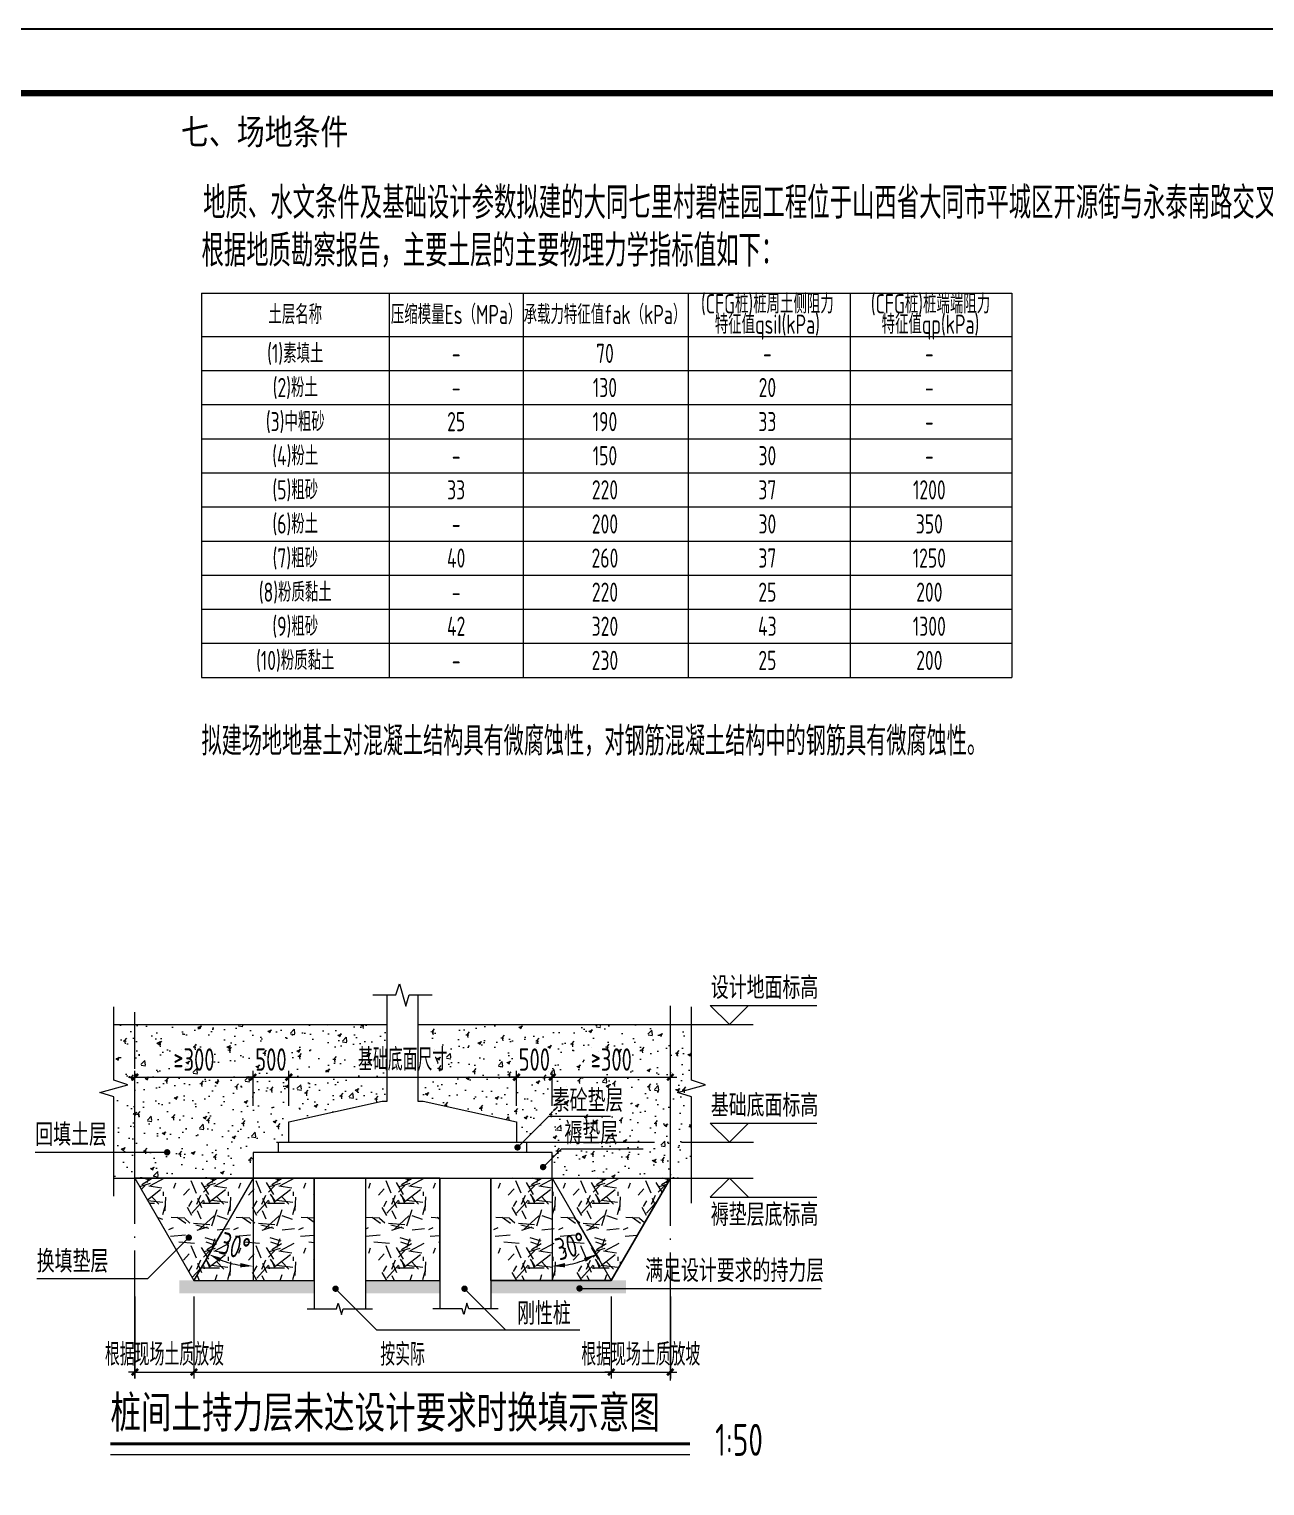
# Model space of a CAD drawing. Extents: x 5874492 to 7194610, y -939842 to -279257.
# Drawn here: x 6113958 to 6133287, y -626970 to -604191 of the extents above; entities that cross this region are included whole.
import ezdxf
from ezdxf.enums import TextEntityAlignment as Align

# ---------------------------------------------------------------- set-up
doc = ezdxf.new("R2010")
doc.units = 0
doc.header["$LTSCALE"] = 1000
doc.linetypes.add('DASHED', pattern=[0.75, 0.5, -0.25])
doc.linetypes.add('DOTE', pattern=[2.4200000000000004, 2, -0.2, 0.02, -0.2])
doc.layers.add('$AUDIT_BAD_LAYER3', color=7, linetype='Continuous')
doc.layers.add('Y-云图图框', color=7, linetype='Continuous')
for name, color, linetype, lineweight in [('S-基础-BASE-CON', 2, 'Continuous', 20), ('S-基础-DIM', 3, 'Continuous', 20), ('S-基础-HATCH', 251, 'Continuous', 20), ('S-轴网-轴线', 1, 'DOTE', 9), ('S-通用-TAB', 7, 'Continuous', 20), ('S-通用-TEXT', 7, 'Continuous', 20), ('S-通用-THIN', 7, 'Continuous', 20)]:
    doc.layers.add(name, color=color, linetype=linetype, lineweight=lineweight)
doc.styles.add('_YT_Name', font='', dxfattribs={"width": 0.8})
doc.styles.add('_YT_Sign_Text', font='ros.shx', dxfattribs={"width": 0.8, "bigfont": 'hztxt.shx'})
doc.styles.add('HT', font='', dxfattribs={"width": 0.7})
doc.styles.get("Standard").update_dxf_attribs({"font": 'gbenor.shx', "bigfont": 'gbcbig.shx'})
doc.styles.add('TSSD_Dimension', font='tssdeng.shx', dxfattribs={"width": 0.7, "bigfont": 'tssdchn.shx'})
doc.styles.add('TSSD_Label', font='Tssdeng.shx', dxfattribs={"width": 0.7, "bigfont": 'hztxt.shx'})
doc.styles.add('TSSD_NORM', font='tssdeng.shx', dxfattribs={"width": 0.7, "bigfont": 'tssdchn.shx'})
doc.styles.add('TSSD_Rein', font='tssdeng.shx', dxfattribs={"width": 0.7, "bigfont": 'hztxt.shx'})
doc.styles.add('黑体', font='', dxfattribs={"width": 0.8})
doc.styles.get('_YT_Name').set_extended_font_data('SimHei')
doc.styles.get('HT').set_extended_font_data('SimHei')
doc.styles.get('黑体').set_extended_font_data('SimHei')
doc.dimstyles.new('TSSD_20_100', dxfattribs={"dimtxt": 250, "dimasz": 100, "dimexe": 100, "dimexo": 250, "dimgap": 100, "dimtad": 1, "dimdec": 0, "dimlfac": 0.2, "dimzin": 0, "dimdsep": 46, "dimtxsty": 'TSSD_Dimension', "dimblk": 'ARCHTICK', "dimcen": 0, "dimdle": 100, "dimclrt": 7, "dimadec": 0, "dimazin": 0, "dimtfac": 1, "dimtdec": 0, "dimtix": 1, "dimtmove": 2, "dimatfit": 3, "dimfxl": 0, "dimtolj": 1, "dimtzin": 0, "dimarcsym": 0})
pattern_1 = [(228.0128, (35010.07296470832, -55067.11059822259), (-8128.006906358404, -9144.01123580503), [136.6884, -13532.2]), (184.9697, (34918.63296470838, -55168.71059822245), (12192.01972247165, 1015.992830154983), [234.562, -23221.6]), (132.5104, (34684.95296470821, -55189.03059822251), (10159.99260733268, -11176.01091698416), [165.3928, -16373.88]), (267.2737, (34288.71296470845, -55443.03059822251), (1015.995588331269, 20319.99346134657), [213.602, -21146.56]), (292.8337, (34278.5529647083, -55656.39059822261), (-5080.014422200762, 12192.00693202045), [209.4536, -20735.92]), (357.2737, (34359.8329647081, -55849.43059822265), (-20319.99346134657, 1015.99558833127), [213.602, -21146.56]), (37.6942, (34573.19296470843, -55859.59059822257), (-13208.00834449597, -10159.99094279396), [282.4775999999999, -27965.24000000001]), (72.2553, (34796.71296470845, -55686.87059822259), (7112.014226186879, 22352.00648241456), [266.688, -26402.12]), (121.4296, (34877.99296470825, -55432.87059822259), (-8128.002094105792, 13207.98446398908), [214.3252, -21218.2]), (175.2364, (34766.23296470847, -55249.99059822271), (11175.99122122178, -1015.990465088462), [244.6851999999984, -11989.5599999999]), (222.3974, (34522.39296470815, -55229.67059822241), (-12192.00036689588, -11175.98546025479), [316.4312, -31326.72]), (138.8141, (35294.5529647083, -55453.19059822243), (-7111.995469689895, 6095.990622849602), [108.002, -10692.24]), (171.4692, (35213.27296470851, -55382.07059822255), (13207.97983823656, -2032.00512001828), [205.4727999999983, -20341.83999999979]), (225, (35010.07296470832, -55351.59059822257), (-2.131628207280301e-13, -1015.999307480079), [143.6836, -1293.156]), (203.1986, (34938.95296470821, -55229.67059822241), (5080.017130236332, 2032.008909722506), [77.3764, -7660.239999999999]), (291.8014, (34867.8329647081, -55260.15059822239), (-1016.000712757804, 3048.001963492746), [109.4264, -5361.92]), (30.9638, (34908.47296470823, -55361.75059822248), (3047.996781923291, 2032.001583464221), [177.7279999999984, -5746.519999999947]), (161.5651, (35060.87296470813, -55270.31059822254), (2032.000927272393, -1015.998488986031), [128.5148, -3084.36]), (16.38950000000001, (34278.5529647083, -55260.15059822239), (10160.00560558774, 3047.993659987122), [180.0352, -17823.52]), (70.3462, (34451.27296470851, -55209.35059822258), (-4063.988675470603, -11175.984195418), [151.0396, -14952.88]), (293.1986, (35060.87296470813, -55067.11059822259), (-2032.008909722506, 5080.017130236333), [154.752, -7582.88]), (343.6105, (35121.8329647081, -55209.35059822258), (-10160.00560558774, 3047.993659987124), [180.0351999999984, -17823.51999999979]), (339.444, (34278.5529647083, -55890.07059822255), (-5080.006305702364, 2031.997534420055), [173.614, -8507.080000000002]), (294.7751, (34441.11296470836, -55951.03059822251), (-5079.988161450736, 11175.99481046267), [145.4687999999983, -14401.4399999999]), (66.80140000000002, (35071.03296470828, -56083.11059822259), (2032.008909722507, 5080.017130236332), [154.752, -7582.88]), (17.35400000000001, (35131.99296470825, -55940.87059822259), (-13208.00071274398, -4063.993870242253), [170.3132, -16860.96]), (69.444, (34573.19296470843, -56083.11059822259), (-2031.997534420058, -5080.006305702363), [86.8072, -8593.92]), (101.3098999999999, (35010.07296470832, -56083.11059822259), (-1015.994985154939, 4063.986984361049), [51.80599999999961, -5128.79999999995]), (165.9638, (34999.91296470817, -56032.31059822254), (3048.002141878869, -1015.998241649457), [209.4536, -3979.62]), (186.0090000000001, (34796.71296470845, -55981.51059822249), (10159.98501777118, 1015.997627419143), [194.1068, -19216.56]), (303.6901, (34908.47296470823, -55453.19059822243), (-1016.000348522893, 2031.998039692736), [146.5296, -3516.712]), (353.1572, (34989.75296470849, -55575.11059822259), (17272.00714265737, -2032.009100661936), [255.8228, -25326.4]), (60.94540000000001, (35243.75296470849, -55605.59059822257), (-4063.990546331636, -7111.98304433365), [104.6031999999996, -10355.75999999995]), (90, (35294.5529647083, -55514.15059822239), (-1016, 1016), [60.96, -955.04]), (120.2564, (34776.39296470815, -55951.03059822251), (4063.991386734444, -7111.996412991025), [141.1468, -13973.56]), (48.01279999999999, (34705.27296470851, -55829.11059822259), (8128.006906358403, 9144.011235805032), [273.3772, -13395.52]), (0, (34888.1529647084, -55625.91059822263), (1016, 1016), [264.16, -751.8399999999999]), (325.3048, (35152.31296470808, -55625.91059822263), (-10159.98239638148, 7112.000676193906), [160.644, -15903.72]), (254.0546, (35284.39296470815, -55717.35059822258), (-1016.00259188059, -4064.009681281451), [147.9316, -7248.68]), (207.646, (35243.75296470849, -55859.59059822257), (-19303.99321960909, -10160.00638988936), [240.858, -23845]), (175.4261, (35030.39296470815, -55971.35059822258), (-13208.003041899, 1015.995084487785), [254.8115999999984, -25226.31999999979]), (175.4261, (35030.39296470815, -55971.35059822258), (-13208.003041899, 1015.995084487785), [254.8115999999984, -25226.31999999979])]

# ---------------------------------------------------------------- blocks, each defined once
blk = doc.blocks.new('*D411')
at = {"layer": '$AUDIT_BAD_LAYER3', "color": 0, "lineweight": -2, "transparency": 16777216}
for p, q in [((607155.6276645338, -1642812.260861995), (607493.5388387244, -1643397.540184139)), ((606754.957121179, -1643170.415078514), (606754.957121179, -1643595.4425589))]:
    blk.add_line(p, q, dxfattribs=at)
blk.add_arc((606754.957121179, -1642118.279123809), 1377.163435090823, 278.3281690469791, 291.671830953023, dxfattribs=at)
at = {"layer": '$AUDIT_BAD_LAYER3', "color": 0, "transparency": 16777216}
for points in [[(606956.849593306, -1643514.165293999), (606952.008725115, -1643447.674614655), (606754.957121179, -1643495.4425589)], [(607249.003171737, -1643368.095192526), (607278.0561965791, -1643428.098244048), (607443.5388387244, -1643310.93764376)]]:
    blk.add_solid(points, dxfattribs=at)
at = {"layer": 'Defpoints', "color": 0, "transparency": 16777216}
for p in [(606754.957121179, -1642118.279123809), (606754.957121179, -1642118.279123809), (607030.6276645339, -1642595.754511049), (606754.957121179, -1642920.415078514), (606994.099042032, -1643474.520351851)]:
    blk.add_point(p, dxfattribs=at)
at = {"layer": '$AUDIT_BAD_LAYER3', "color": 7, "transparency": 16777216, "insert": (607040.2180089961, -1643182.887250554), "char_height": 350, "attachment_point": 5, "rotation": 15.00000000000283, "style": 'TSSD_Dimension'}
blk.add_mtext('\\A1;30°', dxfattribs=at)
blk = doc.blocks.new('_ArchTick')
at = {"color": 0, "linetype": 'ByBlock', "const_width": 0.4}
blk.add_lwpolyline([(-0.5, -0.5), (0.5, 0.5)], dxfattribs=at)
blk = doc.blocks.new('*D412')
at = {"layer": '$AUDIT_BAD_LAYER3', "color": 0, "lineweight": -2, "transparency": 16777216}
for p, q in [((600227.4362597725, -1643968.279123808), (600227.4362597725, -1645252.610725096)), ((601151.1966904759, -1643968.279123808), (601151.1966904759, -1645252.610725096)), ((600227.4362597725, -1645152.610725096), (600127.4362597725, -1645152.610725096)), ((600227.4362597725, -1645152.610725096), (601151.1966904759, -1645152.610725096)), ((601151.1966904759, -1645152.610725096), (601251.1966904759, -1645152.610725096))]:
    blk.add_line(p, q, dxfattribs=at)
at = {"layer": 'Defpoints', "color": 0, "transparency": 16777216}
for p in [(600227.4362597725, -1643718.279123808), (601151.1966904759, -1643718.279123808), (601151.1966904759, -1645152.610725096)]:
    blk.add_point(p, dxfattribs=at)
at = {"layer": '$AUDIT_BAD_LAYER3', "color": 0, "lineweight": -2, "transparency": 16777216, "xscale": 100, "yscale": 100, "zscale": 100}
blk.add_blockref('_ArchTick', (600227.4362597725, -1645152.610725096), dxfattribs=at)
at = {"layer": '$AUDIT_BAD_LAYER3', "color": 0, "lineweight": -2, "transparency": 16777216, "xscale": 100, "yscale": 100, "zscale": 100, "rotation": 180}
blk.add_blockref('_ArchTick', (601151.1966904759, -1645152.610725096), dxfattribs=at)
at = {"layer": '$AUDIT_BAD_LAYER3', "color": 7, "transparency": 16777216, "insert": (600689.3164751242, -1644877.610725096), "char_height": 350, "attachment_point": 5, "style": 'TSSD_Dimension'}
blk.add_mtext('\\A1;根据现场土质放坡', dxfattribs=at)
blk = doc.blocks.new('*D413')
at = {"layer": '$AUDIT_BAD_LAYER3', "color": 0, "lineweight": -2, "transparency": 16777216}
for p, q in [((607678.7175518818, -1643968.279123808), (607678.7175518818, -1645252.610725096)), ((608602.4779825852, -1643968.279123808), (608602.4779825852, -1645252.610725096)), ((607678.7175518818, -1645152.610725096), (607578.7175518818, -1645152.610725096)), ((607678.7175518818, -1645152.610725096), (608602.4779825852, -1645152.610725096)), ((608602.4779825852, -1645152.610725096), (608702.4779825852, -1645152.610725096))]:
    blk.add_line(p, q, dxfattribs=at)
at = {"layer": 'Defpoints', "color": 0, "transparency": 16777216}
for p in [(607678.7175518818, -1643718.279123808), (608602.4779825852, -1643718.279123808), (608602.4779825852, -1645152.610725096)]:
    blk.add_point(p, dxfattribs=at)
at = {"layer": '$AUDIT_BAD_LAYER3', "color": 0, "lineweight": -2, "transparency": 16777216, "xscale": 100, "yscale": 100, "zscale": 100}
blk.add_blockref('_ArchTick', (607678.7175518818, -1645152.610725096), dxfattribs=at)
at = {"layer": '$AUDIT_BAD_LAYER3', "color": 0, "lineweight": -2, "transparency": 16777216, "xscale": 100, "yscale": 100, "zscale": 100, "rotation": 180}
blk.add_blockref('_ArchTick', (608602.4779825852, -1645152.610725096), dxfattribs=at)
at = {"layer": '$AUDIT_BAD_LAYER3', "color": 7, "transparency": 16777216, "insert": (608140.5977672335, -1644877.610725096), "char_height": 350, "attachment_point": 5, "style": 'TSSD_Dimension'}
blk.add_mtext('\\A1;根据现场土质放坡', dxfattribs=at)
blk = doc.blocks.new('*D414')
at = {"layer": '$AUDIT_BAD_LAYER3', "color": 0, "lineweight": -2, "transparency": 16777216}
for p, q in [((601151.1966904759, -1643968.279123808), (601151.1966904759, -1645252.610725096)), ((607678.7175518818, -1643968.279123808), (607678.7175518818, -1645252.610725096)), ((601051.1966904759, -1645152.610725096), (607778.7175518818, -1645152.610725096))]:
    blk.add_line(p, q, dxfattribs=at)
at = {"layer": 'Defpoints', "color": 0, "transparency": 16777216}
for p in [(601151.1966904759, -1643718.279123808), (607678.7175518818, -1643718.279123808), (607678.7175518818, -1645152.610725096)]:
    blk.add_point(p, dxfattribs=at)
at = {"layer": '$AUDIT_BAD_LAYER3', "color": 0, "lineweight": -2, "transparency": 16777216, "xscale": 100, "yscale": 100, "zscale": 100, "rotation": 180}
blk.add_blockref('_ArchTick', (601151.1966904759, -1645152.610725096), dxfattribs=at)
at = {"layer": '$AUDIT_BAD_LAYER3', "color": 0, "lineweight": -2, "transparency": 16777216, "xscale": 100, "yscale": 100, "zscale": 100}
blk.add_blockref('_ArchTick', (607678.7175518818, -1645152.610725096), dxfattribs=at)
at = {"layer": '$AUDIT_BAD_LAYER3', "color": 7, "transparency": 16777216, "insert": (604414.9571211789, -1644877.610725096), "char_height": 350, "attachment_point": 5, "style": 'TSSD_Dimension'}
blk.add_mtext('\\A1;按实际', dxfattribs=at)
blk = doc.blocks.new('*D415')
at = {"layer": '$AUDIT_BAD_LAYER3', "color": 0, "lineweight": -2, "transparency": 16777216}
for p, q in [((602074.9571211789, -1640540.215725951), (601974.9571211789, -1640540.215725951)), ((602074.9571211789, -1640988.279123808), (602074.9571211789, -1640440.215725951)), ((602074.9571211789, -1640540.215725951), (602634.9571211789, -1640540.215725951)), ((602634.9571211789, -1640988.279123808), (602634.9571211789, -1640440.215725951)), ((602634.9571211789, -1640540.215725951), (602734.9571211789, -1640540.215725951))]:
    blk.add_line(p, q, dxfattribs=at)
at = {"layer": 'Defpoints', "color": 0, "transparency": 16777216}
for p in [(602634.9571211789, -1640540.215725951), (602074.9571211789, -1641238.279123808), (602634.9571211789, -1641238.279123808)]:
    blk.add_point(p, dxfattribs=at)
at = {"layer": '$AUDIT_BAD_LAYER3', "color": 0, "lineweight": -2, "transparency": 16777216, "xscale": 100, "yscale": 100, "zscale": 100}
blk.add_blockref('_ArchTick', (602074.9571211789, -1640540.215725951), dxfattribs=at)
at = {"layer": '$AUDIT_BAD_LAYER3', "color": 0, "lineweight": -2, "transparency": 16777216, "xscale": 100, "yscale": 100, "zscale": 100, "rotation": 180}
blk.add_blockref('_ArchTick', (602634.9571211789, -1640540.215725951), dxfattribs=at)
at = {"layer": '$AUDIT_BAD_LAYER3', "color": 7, "transparency": 16777216, "insert": (602354.9571211789, -1640265.215725951), "char_height": 350, "attachment_point": 5, "style": 'TSSD_Dimension'}
blk.add_mtext('\\A1;500', dxfattribs=at)
blk = doc.blocks.new('*D416')
at = {"layer": '$AUDIT_BAD_LAYER3', "color": 0, "lineweight": -2, "transparency": 16777216}
for p, q in [((606654.9571211789, -1640540.215725951), (608702.4779825852, -1640540.215725951)), ((606754.9571211789, -1640988.279123808), (606754.9571211789, -1640440.215725951)), ((608602.4779825852, -1640988.279123808), (608602.4779825852, -1640440.215725951))]:
    blk.add_line(p, q, dxfattribs=at)
at = {"layer": 'Defpoints', "color": 0, "transparency": 16777216}
for p in [(608602.4779825852, -1640540.215725951), (606754.9571211789, -1641238.279123808), (608602.4779825852, -1641238.279123808)]:
    blk.add_point(p, dxfattribs=at)
at = {"layer": '$AUDIT_BAD_LAYER3', "color": 0, "lineweight": -2, "transparency": 16777216, "xscale": 100, "yscale": 100, "zscale": 100, "rotation": 180}
blk.add_blockref('_ArchTick', (606754.9571211789, -1640540.215725951), dxfattribs=at)
at = {"layer": '$AUDIT_BAD_LAYER3', "color": 0, "lineweight": -2, "transparency": 16777216, "xscale": 100, "yscale": 100, "zscale": 100}
blk.add_blockref('_ArchTick', (608602.4779825852, -1640540.215725951), dxfattribs=at)
at = {"layer": '$AUDIT_BAD_LAYER3', "color": 7, "transparency": 16777216, "insert": (607678.717551882, -1640265.215725951), "char_height": 350, "attachment_point": 5, "style": 'TSSD_Dimension'}
blk.add_mtext('\\A1;≥300', dxfattribs=at)
blk = doc.blocks.new('*D417')
at = {"layer": '$AUDIT_BAD_LAYER3', "color": 0, "lineweight": -2, "transparency": 16777216}
for p, q in [((602534.9571211789, -1640540.215725951), (606294.9571211789, -1640540.215725951)), ((602634.9571211789, -1640988.279123808), (602634.9571211789, -1640440.215725951)), ((606194.9571211789, -1640988.279123808), (606194.9571211789, -1640440.215725951))]:
    blk.add_line(p, q, dxfattribs=at)
at = {"layer": 'Defpoints', "color": 0, "transparency": 16777216}
for p in [(606194.9571211789, -1640540.215725951), (602634.9571211789, -1641238.279123808), (606194.9571211789, -1641238.279123808)]:
    blk.add_point(p, dxfattribs=at)
at = {"layer": '$AUDIT_BAD_LAYER3', "color": 0, "lineweight": -2, "transparency": 16777216, "xscale": 100, "yscale": 100, "zscale": 100, "rotation": 180}
blk.add_blockref('_ArchTick', (602634.9571211789, -1640540.215725951), dxfattribs=at)
at = {"layer": '$AUDIT_BAD_LAYER3', "color": 0, "lineweight": -2, "transparency": 16777216, "xscale": 100, "yscale": 100, "zscale": 100}
blk.add_blockref('_ArchTick', (606194.9571211789, -1640540.215725951), dxfattribs=at)
at = {"layer": '$AUDIT_BAD_LAYER3', "color": 7, "transparency": 16777216, "insert": (604414.9571211789, -1640265.215725951), "char_height": 350, "attachment_point": 5, "style": 'TSSD_Dimension'}
blk.add_mtext('\\A1;基础底面尺寸', dxfattribs=at)
blk = doc.blocks.new('*D418')
at = {"layer": '$AUDIT_BAD_LAYER3', "color": 0, "lineweight": -2, "transparency": 16777216}
for p, q in [((601674.2865778238, -1642812.260861996), (601336.3754036324, -1643397.540184141)), ((602074.957121179, -1643170.415078514), (602074.957121179, -1643595.442558902))]:
    blk.add_line(p, q, dxfattribs=at)
blk.add_arc((602074.9571211787, -1642118.279123809), 1377.163435092911, 248.3281690469644, 261.6718309530416, dxfattribs=at)
at = {"layer": '$AUDIT_BAD_LAYER3', "color": 0, "transparency": 16777216}
for points in [[(601551.8580457775, -1643428.09824405), (601580.9110706197, -1643368.095192527), (601386.3754036324, -1643310.937643762)], [(601877.9055172428, -1643447.674614657), (601873.0646490522, -1643514.165294001), (602074.957121179, -1643495.442558902)]]:
    blk.add_solid(points, dxfattribs=at)
at = {"layer": 'Defpoints', "color": 0, "transparency": 16777216}
for p in [(602074.9571211787, -1642118.279123809), (602074.9571211787, -1642118.279123809), (601799.286577824, -1642595.754511049), (602074.957121179, -1642920.415078514), (601603.9394857255, -1643412.389441382)]:
    blk.add_point(p, dxfattribs=at)
at = {"layer": '$AUDIT_BAD_LAYER3', "color": 7, "transparency": 16777216, "insert": (601789.6962333613, -1643182.887250556), "char_height": 350, "attachment_point": 5, "rotation": 344.99999999999716, "style": 'TSSD_Dimension'}
blk.add_mtext('\\A1;30°', dxfattribs=at)
blk = doc.blocks.new('*D419')
at = {"layer": '$AUDIT_BAD_LAYER3', "color": 0, "lineweight": -2, "transparency": 16777216}
for p, q in [((600127.4362597725, -1640540.215725951), (602174.9571211789, -1640540.215725951)), ((600227.4362597725, -1640988.279123808), (600227.4362597725, -1640440.215725951)), ((602074.9571211789, -1640988.279123808), (602074.9571211789, -1640440.215725951))]:
    blk.add_line(p, q, dxfattribs=at)
at = {"layer": 'Defpoints', "color": 0, "transparency": 16777216}
for p in [(602074.9571211789, -1640540.215725951), (600227.4362597725, -1641238.279123808), (602074.9571211789, -1641238.279123808)]:
    blk.add_point(p, dxfattribs=at)
at = {"layer": '$AUDIT_BAD_LAYER3', "color": 0, "lineweight": -2, "transparency": 16777216, "xscale": 100, "yscale": 100, "zscale": 100, "rotation": 180}
blk.add_blockref('_ArchTick', (600227.4362597725, -1640540.215725951), dxfattribs=at)
at = {"layer": '$AUDIT_BAD_LAYER3', "color": 0, "lineweight": -2, "transparency": 16777216, "xscale": 100, "yscale": 100, "zscale": 100}
blk.add_blockref('_ArchTick', (602074.9571211789, -1640540.215725951), dxfattribs=at)
at = {"layer": '$AUDIT_BAD_LAYER3', "color": 7, "transparency": 16777216, "insert": (601151.1966904757, -1640265.215725951), "char_height": 350, "attachment_point": 5, "style": 'TSSD_Dimension'}
blk.add_mtext('\\A1;≥300', dxfattribs=at)
blk = doc.blocks.new('*D420')
at = {"layer": '$AUDIT_BAD_LAYER3', "color": 0, "lineweight": -2, "transparency": 16777216}
for p, q in [((606194.9571211789, -1640540.215725951), (606094.9571211789, -1640540.215725951)), ((606194.9571211789, -1640988.279123808), (606194.9571211789, -1640440.215725951)), ((606194.9571211789, -1640540.215725951), (606754.9571211789, -1640540.215725951)), ((606754.9571211789, -1640988.279123808), (606754.9571211789, -1640440.215725951)), ((606754.9571211789, -1640540.215725951), (606854.9571211789, -1640540.215725951))]:
    blk.add_line(p, q, dxfattribs=at)
at = {"layer": 'Defpoints', "color": 0, "transparency": 16777216}
for p in [(606754.9571211789, -1640540.215725951), (606194.9571211789, -1641238.279123808), (606754.9571211789, -1641238.279123808)]:
    blk.add_point(p, dxfattribs=at)
at = {"layer": '$AUDIT_BAD_LAYER3', "color": 0, "lineweight": -2, "transparency": 16777216, "xscale": 100, "yscale": 100, "zscale": 100}
blk.add_blockref('_ArchTick', (606194.9571211789, -1640540.215725951), dxfattribs=at)
at = {"layer": '$AUDIT_BAD_LAYER3', "color": 0, "lineweight": -2, "transparency": 16777216, "xscale": 100, "yscale": 100, "zscale": 100, "rotation": 180}
blk.add_blockref('_ArchTick', (606754.9571211789, -1640540.215725951), dxfattribs=at)
at = {"layer": '$AUDIT_BAD_LAYER3', "color": 7, "transparency": 16777216, "insert": (606474.9571211789, -1640265.215725951), "char_height": 350, "attachment_point": 5, "style": 'TSSD_Dimension'}
blk.add_mtext('\\A1;500', dxfattribs=at)
blk = doc.blocks.new('ECMCTK_A2_横_单行图名--0')
at = {"color": 4}
blk.add_lwpolyline([(0, 0), (594, 0), (594, 420), (0, 420)], close=True, dxfattribs=at)
at = {"const_width": 1}
blk.add_lwpolyline([(25, 10), (584, 10), (584, 410), (25, 410)], close=True, dxfattribs=at)
at = {"color": 80, "flags": 3}
for tag, height, p in [('YTHQINS', 3, (34.31412005457026, 411.5)), ('ECMCKEY', 3, (292.0665659868225, 114.228892578597)), ('YTTQINS', 5.625, (601.0265603683492, 12.8125)), ('YTBARCODE_T1', 3, (556.8943986147983, 4.039543900351418)), ('YTFRAME', 3, (478.0466735628348, 2.604412017154687))]:
    blk.add_attdef(tag, text='', height=height, dxfattribs=at).set_placement(p, align=Align.MIDDLE_CENTER)
for tag, height, style, width, p in [('证书编号', 4, '_YT_Sign_Text', 0.8, (461.8656915562096, 43.81149042045581)), ('审查批准号', 4, '_YT_Sign_Text', 0.8, (514.0642124165734, 43.81149042045581)), ('工程号', 4, '_YT_Sign_Text', 0.5, (557.0764362394239, 44.12275228826911)), ('设计单位', 5.999999999999999, '_YT_Name', 0.8, (376.7464169530958, 38.60129544185475)), ('建设单位', 4, '_YT_Sign_Text', 0.8, (487.9602946534287, 36.11371279187733)), ('阶段', 4, '_YT_Sign_Text', 0.8, (557.0764362394239, 35.81408429943258)), ('项目号', 4, '_YT_Sign_Text', 0.5, (575.0773099067155, 33.72065001731971)), ('项目名称', 4, '_YT_Sign_Text', 0.8, (487.9602946534287, 28.11371279187733)), ('专业', 4, '_YT_Sign_Text', 0.8, (557.0764362394239, 27.30991628643824)), ('图纸编号', 4, '_YT_Sign_Text', 0.5, (556.9285160316213, 19.36233519530651)), ('图纸名称', 4.5, '_YT_Name', 0.8, (488.3892103430502, 15.06342029713822)), ('出图比例', 4.2, '_YT_Sign_Text', 0.8, (434.8246771789596, 11.78151837794037)), ('日期', 4, '_YT_Sign_Text', 0.5, (556.8795155204716, 12.12894911456533)), ('版本号', 4, '_YT_Sign_Text', 0.8, (575.0773099067155, 13.00177242097561))]:
    blk.add_attdef(tag, text='', height=height, dxfattribs=dict(style=style, width=width)).set_placement(p, align=Align.CENTER)
at = {"style": '_YT_Sign_Text', "width": 0.8, "flags": 3}
for tag, p, height in [('[审定人]', (343.9454760333838, 27.80807278700811), 4.104), ('{审定人}', (358.8700265756743, 26.45148132665476), 6.24), ('[校对人]', (395.2349892163655, 27.82430951000031), 4.104), ('{校对人}', (411.3493342660694, 26.53052129088257), 6.24), ('{审核人}', (359.9801036885532, 18.43968781662279), 6.24), ('{设计人}', (411.4798998346289, 18.53905114268498), 6.24), ('[审核人]', (344.0124312815092, 19.75554442451114), 4.104), ('[设计人]', (395.4725264970979, 20.21113623363228), 4.104), ('[项目负责人]', (343.7775188702284, 12.01214185184024), 4.104), ('{项目负责人}', (361.2800708387625, 10.71902187573432), 6.24), ('[专业负责人]', (395.7409748449176, 11.76811291446589), 4.104), ('{专业负责人}', (411.5792325186196, 10.36075046322785), 6.24)]:
    blk.add_attdef(tag, p, '', height=height, dxfattribs=at)
at = {"color": 80, "flags": 3}
for tag, p in [('YTQRCODE', (304.0362267398523, 11.90728206732092)), ('YTBZSIT', (25, 10)), ('EXT_TK_LEFT', (25, 10))]:
    blk.add_attdef(tag, p, '', height=3, dxfattribs=at)
blk = doc.blocks.new('20190629.10083675')
at = {"layer": 'S-基础-HATCH'}
h = blk.add_hatch(dxfattribs=at)
h.set_pattern_fill('AR-CONC', color=256, scale=3, style=0)
h.set_pattern_definition([(49.99999999999999, (-92135.13536914065, -66205.04648384685), (546.554006988012, -47.81725661670926), [57.15000000000001, -628.6500000000001]), (355, (-92135.13536914065, -66205.04648384685), (-105.728477927001, 573.1699286465399), [45.72, -502.92]), (100.451, (-92089.58936914057, -66209.03123384668), (440.8275049978777, 525.3500634608756), [48.57000000000001, -534.27]), (46.18420000000002, (-92135.13536914065, -66052.64648384694), (813.2371226763897, -126.1269837981814), [85.72499999999958, -942.9749999999966]), (96.63559999999998, (-92067.36566914059, -66063.1569838468), (712.2127033987115, 742.2766676701476), [72.85499999999878, -801.4049999999902]), (351.1840000000001, (-92135.13536914065, -66052.64648384694), (712.2138174418018, 742.2753535817931), [68.58, -754.38]), (21, (-92058.93536914047, -66090.7464838468), (454.8446395061499, -306.7965555502875), [57.15000000000001, -628.6500000000001]), (326.0000000000001, (-92058.93536914047, -66090.7464838468), (185.4060850429412, 552.5638983669578), [45.72, -502.92]), (71.4514, (-92021.03186914045, -66116.31278384686), (640.2494723103733, 245.7685731481724), [48.57000000000001, -534.27]), (37.50000000000001, (-92135.13536914065, -66205.04648384685), (9.26580975177545, 253.6651166194593), [0, -496.824, 0, -510.54, 0, -504.825]), (7.499999999999999, (-92135.13536914065, -66205.04648384685), (200.4589875309172, 300.5417244543585), [0, -291.0839999999999, 0, -485.394, 0, -192.405]), (327.5, (-92305.06136914063, -66205.04648384685), (406.7717855006142, -17.18623197802037), [0, -190.5, 0, -594.36, 0, -788.67]), (317.5, (-92381.26136914035, -66205.04648384685), (444.3875441580541, 76.27947309999905), [0, -247.65, 0, -394.716, 0, -560.0699999999999])])
h.paths.add_polyline_path([(5986.202059563715, 6722.412829793757), (5986.202059563715, 5522.412829793757), (6066.202059563715, 5522.412829793757), (7526.202059563715, 5202.412829793757), (7526.202059563715, 4882.412829793757), (8086.202059563715, 4882.412829793757), (8086.202059563715, 4322.412829793757), (10264.66302864579, 4322.412829793757), (10264.66302864579, 6722.412829793757)])
h.paths.add_polyline_path([(1227.74109048117, 6722.412829793757), (1227.74109048117, 4322.412829793757), (3406.202059563715, 4322.412829793757), (3406.202059563715, 4882.412829793757), (3966.202059563715, 4882.412829793757), (3966.202059563715, 5202.412829793757), (5426.202059563715, 5522.412829793757), (5506.202059563715, 5522.412829793757), (5506.202059563715, 6722.412829793757)])
h = blk.add_hatch(dxfattribs=at)
h.set_pattern_fill('GRAVEL', color=256, scale=40, style=0)
h.set_pattern_definition(pattern_1)
h.paths.add_polyline_path([(1558.68119815737, 4322.412829793757), (2482.44162886031, 2722.412829793757), (4363.963682360016, 2722.412829793757), (4363.963682360016, 4322.412829793757)])
h = blk.add_hatch(dxfattribs=at)
h.set_pattern_fill('GRAVEL', color=256, scale=40, style=0)
h.set_pattern_definition(pattern_1)
h.paths.add_polyline_path([(5163.963682360016, 2722.412829793757), (6328.440436766949, 2722.412829793757), (6328.440436766949, 4322.412829793757), (5163.963682360016, 4322.412829793757)])
h = blk.add_hatch(dxfattribs=at)
h.set_pattern_fill('GRAVEL', color=256, scale=40, style=0)
h.set_pattern_definition(pattern_1)
h.paths.add_polyline_path([(9933.72292097006, 4322.412829793757), (9009.962490266655, 2722.412829793757), (7128.440436766949, 2722.412829793757), (7128.440436766949, 4322.412829793757)])
h = blk.add_hatch(dxfattribs=at)
h.set_pattern_fill('ASPHALTUM_SAND', color=256, scale=20, style=0)
h.set_pattern_definition([(45, (-92135.13536914065, -66205.04648384685), (1.77635683940025e-14, 164.9764973321957), [233.314, -233.314]), (135, (-91805.17936914042, -66205.04648384685), (1.77635683940025e-14, 164.9764973321957), [233.314, -233.314]), (37.50000000000001, (-92135.13536914065, -66205.04648384685), (2.431971063458134, 66.5787707662623), [0, -130.4, 0, -134, 0, -132.5]), (7.499999999999999, (-92135.13536914065, -66205.04648384685), (52.61390748842972, 78.88234237647205), [0, -76.39999999999999, 0, -127.4, 0, -50.5]), (327.5, (-92179.73536914028, -66205.04648384685), (106.7644872344818, -4.51097434687596), [0, -50, 0, -156, 0, -207]), (317.5, (-92199.73536914028, -66205.04648384685), (116.6372338684772, 20.02099646646353), [0, -65, 0, -103.6, 0, -147])])
h.paths.add_polyline_path([(7128.440436766949, 2722.412829793757), (7128.440436766949, 2522.412829793757), (9240.902597942855, 2522.412829793757), (9240.902597942855, 2722.412829793757)])
h.paths.add_polyline_path([(4363.963682360016, 2522.412829793757), (4363.963682360016, 2722.412829793757), (2251.501521184575, 2722.412829793757), (2251.501521184575, 2522.412829793757)])
h.paths.add_polyline_path([(5163.963682360016, 2722.412829793757), (5163.963682360016, 2522.412829793757), (6328.440436766949, 2522.412829793757), (6328.440436766949, 2722.412829793757)])
at = {"layer": 'S-基础-BASE-CON', "linetype": 'DASHED', "ltscale": 1000}
for p, q in [((1227.74109048117, 6722.412829793757, 49.1792947894608), (5506.202059563715, 6722.412829793757, 49.1792947894608)), ((5986.202059563715, 6722.412829793757, 49.1792947894608), (10264.66302864579, 6722.412829793757, 49.1792947894608)), ((1227.74109048117, 4322.412829793757, 49.1792947894608), (10264.66302864579, 4322.412829793757, 49.1792947894608))]:
    blk.add_line(p, q, dxfattribs=at)
at = {"layer": 'S-基础-BASE-CON', "ltscale": 0.5}
for p, q in [((1558.68119815737, 4322.412829793757, 49.1792947894608), (2482.44162886031, 2722.412829793757, 49.1792947894608)), ((9009.962490266655, 2722.412829793757, 49.1792947894608), (9933.72292097006, 4322.412829793757, 49.1792947894608)), ((2482.44162886031, 2722.412829793757, 49.1792947894608), (4363.963682360016, 2722.412829793757, 49.1792947894608)), ((5163.963682360016, 2722.412829793757, 49.1792947894608), (6328.440436766949, 2722.412829793757, 49.1792947894608)), ((7128.440436766949, 2722.412829793757, 49.1792947894608), (9009.962490266655, 2722.412829793757, 49.1792947894608))]:
    blk.add_line(p, q, dxfattribs=at)
at = {"layer": 'S-基础-BASE-CON'}
for p, q in [((4363.963682360016, 4322.412829793757, 49.1792947894608), (4363.963682360016, 2278.920333961956, 49.1792947894608)), ((5163.963682360016, 4322.412829793757, 49.1792947894608), (4363.963682360016, 4322.412829793757, 49.1792947894608)), ((5163.963682360016, 4322.412829793757, 49.1792947894608), (5163.963682360016, 2278.920333961956, 49.1792947894608)), ((6328.440436766949, 4322.412829793757, 49.1792947894608), (6328.440436766949, 2278.920333961956, 49.1792947894608)), ((6328.440436766949, 4322.412829793757, 49.1792947894608), (7128.440436766949, 4322.412829793757, 49.1792947894608)), ((7128.440436766949, 4322.412829793757, 49.1792947894608), (7128.440436766949, 2278.920333961956, 49.1792947894608))]:
    blk.add_line(p, q, dxfattribs=at)
at = {"layer": 'S-基础-BASE-CON', "ltscale": 0.5, "elevation": 49.1792947894608}
for points in [[(5282.202059563715, 7185.861460322514), (5642.202059563715, 7185.861460322514), (5698.202059563715, 7361.861460322514), (5794.202059563715, 7009.861460322514), (5850.202059563715, 7185.861460322514), (6210.202059563715, 7185.861460322514)], [(3966.202059563715, 4882.412829793757), (3966.202059563715, 5202.412829793757), (5426.202059563715, 5522.412829793757), (5506.202059563715, 5522.412829793757), (5506.202059563715, 7185.861460322514)], [(5986.202059563715, 7185.861460322514), (5986.202059563715, 5522.412829793757), (6066.202059563715, 5522.412829793757), (7526.202059563715, 5202.412829793757), (7526.202059563715, 4882.412829793757)], [(3806.202059563715, 4882.412829793757), (7686.202059563715, 4882.412829793757), (7686.202059563715, 4722.412829793757), (3806.202059563715, 4722.412829793757), (3806.202059563715, 4882.412829793757)]]:
    blk.add_lwpolyline(points, dxfattribs=at)
at = {"layer": 'S-基础-BASE-CON', "linetype": 'DASHED', "ltscale": 1000, "elevation": 49.1792947894608}
for points in [[(1227.74109048117, 4037.006583370734), (1227.74109048117, 5592.412829793757), (1007.74109048117, 5662.412829793757), (1447.74109048117, 5782.412829793757), (1227.74109048117, 5852.412829793757), (1227.74109048117, 7002.412829793757)], [(10264.66302864579, 3929.249599767383), (10264.66302864579, 5592.412829793757), (10044.66302864579, 5662.412829793757), (10484.66302864579, 5782.412829793757), (10264.66302864579, 5852.412829793757), (10264.66302864579, 7002.412829793757)]]:
    blk.add_lwpolyline(points, dxfattribs=at)
blk.add_lwpolyline([(3406.202059563715, 4322.412829793757), (8086.202059563715, 4322.412829793757), (8086.202059563715, 4722.412829793757), (3406.202059563715, 4722.412829793757)], close=True, dxfattribs=at)
at = {"layer": 'S-基础-BASE-CON', "elevation": 49.1792947894608}
for points in [[(1558.68119815737, 4322.412829793757), (2482.44162886031, 2722.412829793757), (4363.963682360016, 2722.412829793757), (4363.963682360016, 4322.412829793757)], [(5163.963682360016, 2722.412829793757), (6328.440436766949, 2722.412829793757), (6328.440436766949, 4322.412829793757), (5163.963682360016, 4322.412829793757)], [(9933.72292097006, 4322.412829793757), (9009.962490266655, 2722.412829793757), (7128.440436766949, 2722.412829793757), (7128.440436766949, 4322.412829793757)]]:
    blk.add_lwpolyline(points, close=True, dxfattribs=at)
at = {"layer": 'S-基础-DIM'}
for p, q in [((10557.23767212685, 7022.412829793757, 49.1792947894608), (12225.15021134308, 7022.412829793757, 49.1792947894608)), ((10857.23767212685, 6722.412829793757, 49.1792947894608), (10557.23767212685, 7022.412829793757, 49.1792947894608)), ((10857.23767212685, 6722.412829793757, 49.1792947894608), (11157.23767212685, 7022.412829793757, 49.1792947894608)), ((10557.23767212685, 5182.412829793757, 49.1792947894608), (12225.15021134308, 5182.412829793757, 49.1792947894608)), ((10857.23767212685, 4882.412829793757, 49.1792947894608), (10557.23767212685, 5182.412829793757, 49.1792947894608)), ((10857.23767212685, 4882.412829793757, 49.1792947894608), (11157.23767212685, 5182.412829793757, 49.1792947894608)), ((10857.23767212685, 4322.412829793757, 49.1792947894608), (10557.23767212685, 4022.412829793757, 49.1792947894608)), ((10857.23767212685, 4322.412829793757, 49.1792947894608), (11157.23767212685, 4022.412829793757, 49.1792947894608)), ((10557.23767212685, 4022.412829793757, 49.1792947894608), (12225.15021134308, 4022.412829793757, 49.1792947894608))]:
    blk.add_line(p, q, dxfattribs=at)
at = {"layer": 'S-轴网-轴线'}
for p, q in [((1558.68119815737, 1188.081228506053, 49.1792947894608), (1558.68119815737, 6913.987486377591, 49.1792947894608)), ((9933.72292097006, 1157.297782010864, 49.1792947894608), (9933.72292097006, 7013.522673073458, 49.1792947894608)), ((10264.66302864579, 6722.412829793757, 49.1792947894608), (11229.01799455844, 6722.412829793757, 49.1792947894608)), ((7686.202059563715, 4882.412829793757, 49.1792947894608), (11236.68151914235, 4882.412829793757, 49.1792947894608)), ((3406.202059563715, 4322.412829793757, 49.1792947894608), (2482.44162886031, 2722.412829793757, 49.1792947894608)), ((3406.202059563715, 4322.412829793757, 49.1792947894608), (3406.202059563715, 2722.412829793757, 49.1792947894608)), ((8086.202059563715, 4322.412829793757, 49.1792947894608), (9009.962490266655, 2722.412829793757, 49.1792947894608)), ((8086.202059563715, 4322.412829793757, 49.1792947894608), (8086.202059563715, 2722.412829793757, 49.1792947894608)), ((10264.66302864579, 4322.412829793757, 49.1792947894608), (11229.01799455844, 4322.412829793757, 49.1792947894608)), ((2482.441628860775, 2722.412829793757, 49.1792947894608), (2920.121671794914, 3480.496901615057, 49.1792947894608))]:
    blk.add_line(p, q, dxfattribs=at)
at = {"layer": 'S-通用-TEXT'}
for p, q in [((0, 4724.916879235767, 49.1792947894608), (2062.983197253663, 4724.916879235767, 49.1792947894608)), ((8513.534010446165, 2597.113161130808, 49.1792947894608), (12290.6385935531, 2597.113161130808, 49.1792947894608)), ((1175.61228457652, 0, 49.1792947894608), (10240.77888387302, 0, 49.1792947894608))]:
    blk.add_line(p, q, dxfattribs=at)
at = {"layer": 'S-通用-TEXT', "elevation": 49.1792947894608}
for points in [[(7543.424451132771, 4802.412829793757), (8031.621626746841, 5290.61000540806), (8996.659027425107, 5290.61000540806)], [(7943.424451132771, 4494.664611742832), (8229.742198158056, 4780.982358768117), (9509.810232948978, 4780.982358768117)], [(2401.829722839873, 3390.989745521452), (1755.683791584335, 2744.843814265449), (23.02914397185668, 2744.843814265449)], [(4697.02828813158, 2592.126753556076), (5338.575864329468, 1950.579177357722), (8516.763550184667, 1950.579177357722)], [(6714.692460081074, 2592.126753556076), (7356.240036279429, 1950.579177357722), (8298.183592009824, 1950.579177357722)]]:
    blk.add_lwpolyline(points, dxfattribs=at)
at = {"layer": 'S-通用-TEXT', "const_width": 50, "elevation": 49.1792947894608}
for points in [[(7518.424451132771, 4802.412829793757, 1), (7568.424451132771, 4802.412829793757, 1)], [(2037.983197253663, 4724.916879235767, 1), (2087.983197253663, 4724.916879235767, 1)], [(7918.424451132771, 4494.664611742832, 1), (7968.424451132771, 4494.664611742832, 1)], [(2376.829722839873, 3390.989745521452, 1), (2426.829722839873, 3390.989745521452, 1)], [(4672.02828813158, 2592.126753556076, 1), (4722.02828813158, 2592.126753556076, 1)], [(6689.692460081074, 2592.126753556076, 1), (6739.692460081074, 2592.126753556076, 1)], [(8488.534010446165, 2597.113161130808, 1), (8538.534010446165, 2597.113161130808, 1)]]:
    blk.add_lwpolyline(points, format="xyb", close=True, dxfattribs=at)
blk.add_lwpolyline([(1175.61228457652, 166.3333354522474), (10240.77888387302, 166.3333354522474)], dxfattribs=at)
at = {"layer": 'S-通用-THIN', "elevation": 49.1792947894608}
for points in [[(4251.963682360016, 2278.920333961956), (4711.963682360016, 2278.920333961956), (4739.963682360016, 2366.920333961956), (4787.963682360016, 2190.920333961956), (4815.963682360016, 2278.920333961956), (5275.963682360016, 2278.920333961956)], [(7240.440436766949, 2278.920333961956), (6780.440436766949, 2278.920333961956), (6752.440436766949, 2366.920333961956), (6704.440436766949, 2190.920333961956), (6676.440436766949, 2278.920333961956), (6216.440436766949, 2278.920333961956)]]:
    blk.add_lwpolyline(points, dxfattribs=at)
at = {"layer": 'S-基础-DIM', "style": 'TSSD_Label', "width": 0.8}
for s, p in [('设计地面标高', (10567.19745543739, 7122.412829793757, 49.1792947894608)), ('素砼垫层', (8079.000954607967, 5358.54280917393, 49.1792947894608)), ('基础底面标高', (10567.19745543739, 5282.412829793757, 49.1792947894608)), ('回填土层', (0, 4824.916879235767, 49.1792947894608)), ('褥垫层', (8277.121526018716, 4848.915162533987, 49.1792947894608)), ('\x91褥垫层底标高\x90\x90', (10567.19745543739, 3572.412829793757, 49.1792947894608)), ('换填垫层', (23.02914397185668, 2844.843814265449, 49.1792947894608)), ('满足设计要求的持力层', (9539.684534124099, 2697.113161130808, 49.1792947894608)), ('刚性桩', (7536.600188866258, 2027.712277274579, 49.1792947894608))]:
    blk.add_text(s, height=350, dxfattribs=at).set_placement(p)
at = {"layer": 'S-通用-TEXT', "style": 'HT', "width": 0.7}
blk.add_text('桩间土持力层未达设计要求时换填示意图', height=500, dxfattribs=at).set_placement((1175.61228457652, 412.5173696242273, 49.1792947894608))
at = {"layer": 'S-通用-TEXT', "style": 'TSSD_NORM', "width": 0.7}
blk.add_text('1:50', height=500, dxfattribs=at).set_placement((11382.38136649877, -21.18668130389415, 49.1792947894608), align=Align.RIGHT)
at = {"layer": 'S-基础-DIM'}
for base, p1, p2, text, picture, middle in [((3406.202059563715, 5900.476227650885, 49.1792947894608), (1558.68119815737, 5202.412829793757, 49.1792947894608), (3406.202059563715, 5202.412829793757, 49.1792947894608), '≥300', '*D419', (2482.441628860543, 6175.476227650885, 49.1792947894608)), ((3966.202059563715, 5900.476227650885, 49.1792947894608), (3406.202059563715, 5202.412829793757, 49.1792947894608), (3966.202059563715, 5202.412829793757, 49.1792947894608), '500', '*D415', (3686.202059563715, 6175.476227650885, 49.1792947894608)), ((7526.202059563715, 5900.476227650885, 49.1792947894608), (3966.202059563715, 5202.412829793757, 49.1792947894608), (7526.202059563715, 5202.412829793757, 49.1792947894608), '基础底面尺寸', '*D417', (5746.202059563715, 6175.476227650885, 49.1792947894608)), ((8086.202059563715, 5900.476227650885, 49.1792947894608), (7526.202059563715, 5202.412829793757, 49.1792947894608), (8086.202059563715, 5202.412829793757, 49.1792947894608), '500', '*D420', (7806.202059563715, 6175.476227650885, 49.1792947894608)), ((9933.72292097006, 5900.476227650885, 49.1792947894608), (8086.202059563715, 5202.412829793757, 49.1792947894608), (9933.72292097006, 5202.412829793757, 49.1792947894608), '≥300', '*D416', (9009.962490266887, 6175.476227650885, 49.1792947894608)), ((2482.441628860775, 1288.081228506053, 49.1792947894608), (1558.68119815737, 2722.412829793757, 49.1792947894608), (2482.441628860775, 2722.412829793757, 49.1792947894608), '根据现场土质放坡', '*D412', (2020.561413509073, 1563.081228506053, 49.1792947894608)), ((9009.962490266655, 1288.081228506053, 49.1792947894608), (2482.441628860775, 2722.412829793757, 49.1792947894608), (9009.962490266655, 2722.412829793757, 49.1792947894608), '按实际', '*D414', (5746.202059563715, 1563.081228506053, 49.1792947894608)), ((9933.72292097006, 1288.081228506053, 49.1792947894608), (9009.962490266655, 2722.412829793757, 49.1792947894608), (9933.72292097006, 2722.412829793757, 49.1792947894608), '根据现场土质放坡', '*D413', (9471.842705618357, 1563.081228506053, 49.1792947894608))]:
    dim = blk.add_linear_dim(base=base, p1=p1, p2=p2, text=text, dimstyle='TSSD_20_100', override={"dimtxt": 350}, dxfattribs=at)
    dim.commit()
    dim.dimension.update_dxf_attribs({"geometry": picture, "text_midpoint": middle, "insert": (-598668.7550616151, 1646440.691953602)})
for base, line1, line2, picture, middle in [((2935.184424110339, 3028.302512220573), ((3406.202059563715, 4322.412829793757, 49.1792947894608), (3406.202059563715, 3520.276875088457, 49.1792947894608)), ((3406.202059563715, 4322.412829793757, 49.1792947894608), (3130.531516208779, 3844.937442552997, 49.1792947894608)), '*D418', (3120.941171746119, 3257.804703045636, 49.1792947894608)), ((8325.343980416888, 2966.171601751121), ((8086.202059563715, 4322.412829793757, 49.1792947894608), (8086.202059563715, 3520.276875088457, 49.1792947894608)), ((8086.202059563715, 4322.412829793757, 49.1792947894608), (8361.872602918651, 3844.937442552997, 49.1792947894608)), '*D411', (8371.462947381078, 3257.804703047732, 49.1792947894608))]:
    dim = blk.add_angular_dim_2l(base=base, line1=line1, line2=line2, dimstyle='TSSD_20_100', override={"dimtxt": 350, "dimasz": 200, "dimsah": 1}, dxfattribs=at)
    dim.commit()
    dim.dimension.update_dxf_attribs({"geometry": picture, "text_midpoint": middle, "insert": (-598668.7550616151, 1646440.691953602)})

msp = doc.modelspace()

# ---------------------------------------------------------------- linework, layer by layer
at = {"layer": 'S-通用-TAB'}
for p, q in [((6116654.297527089, -608321.3758564217), (6129331.40182992, -608321.3758564217)), ((6116654.297527089, -608321.3758564217), (6116654.297527089, -614328.9124475591)), ((6119587.630860423, -608321.3758564217), (6119587.630860423, -614328.9124475591)), ((6119587.630860423, -608321.3758564217), (6119587.630860423, -614328.9124475591)), ((6121687.630860423, -608321.3758564217), (6121687.630860423, -614328.9124475591)), ((6121687.630860423, -608321.3758564217), (6121687.630860423, -614328.9124475591)), ((6124264.340202198, -608321.3758564217), (6124264.340202198, -614328.9124475591)), ((6124264.340202198, -608321.3758564217), (6124264.340202198, -614328.9124475591)), ((6126797.871016059, -608321.3758564217), (6126797.871016059, -614328.9124475591)), ((6129331.40182992, -608321.3758564217), (6129331.40182992, -614328.9124475591)), ((6116654.297527089, -608995.5791142255), (6129331.40182992, -608995.5791142255)), ((6116654.297527089, -609528.912447559), (6129331.40182992, -609528.912447559)), ((6116654.297527089, -610062.2457808924), (6129331.40182992, -610062.2457808924)), ((6116654.297527089, -610595.5791142255), (6129331.40182992, -610595.5791142255)), ((6116654.297527089, -611128.912447559), (6129331.40182992, -611128.912447559)), ((6116654.297527089, -611662.2457808924), (6129331.40182992, -611662.2457808922)), ((6116654.297527089, -612195.5791142255), (6129331.40182992, -612195.5791142255)), ((6116654.297527089, -612728.912447559), (6129331.40182992, -612728.912447559)), ((6116654.297527089, -613262.2457808924), (6129331.40182992, -613262.2457808924)), ((6116654.297527089, -613795.5791142255), (6129331.40182992, -613795.5791142255)), ((6116654.297527089, -614328.912447559), (6129331.40182992, -614328.912447559))]:
    msp.add_line(p, q, dxfattribs=at)

# ---------------------------------------------------------------- block references
at = {"layer": 'S-通用-TEXT'}
msp.add_blockref('20190629.10083675', (6114053.858098569, -626479.655953909, -49.1792947894608), dxfattribs=at)
at = {"layer": 'Y-云图图框', "xscale": 100, "yscale": 100, "zscale": 100}
msp.add_blockref('ECMCTK_A2_横_单行图名--0', (6093216.214566347, -646191.3121396436), dxfattribs=at)

# ---------------------------------------------------------------- texts
at = {"layer": 'S-通用-TEXT', "color": 7, "ltscale": 99, "style": '黑体', "width": 0.8}
msp.add_text('七、场地条件', height=400, dxfattribs=at).set_placement((6116333.37389624, -605997.8121396436))
at = {"layer": 'S-通用-TEXT', "style": 'TSSD_Rein'}
for s, height, width, p in [(' 地质、水文条件及基础设计参数拟建的大同七里村碧桂园工程位于山西省大同市平城区开源街与永泰南路交叉口西南侧。根据本次勘察揭露的地层情况，', 500, 0.699999988079071, (6116467.156724767, -607156.9856717973)), ('根据地质勘察报告，主要土层的主要物理力学指标值如下：', 500, 0.7, (6116654.297527089, -607904.8099314405)), ('拟建场地地基土对混凝土结构具有微腐蚀性，对钢筋混凝土结构中的钢筋具有微腐蚀性。', 450.0787477494655, 0.7, (6116654.297527089, -615550.454371996))]:
    msp.add_text(s, height=height, dxfattribs=dict(at, width=width)).set_placement(p)
at = {"layer": 'S-通用-TEXT', "style": 'TSSD_Rein', "width": 0.7}
for s, p in [('(CFG桩)桩周土侧阻力', (6125505.210820899, -608486.4950739222)), ('(CFG桩)桩端端阻力', (6128056.421554072, -608486.4950739222)), ('土层名称', (6118120.964193756, -608653.8151344478)), ('压缩模量Es（MPa）', (6120637.630860423, -608653.8151344478)), ('承载力特征值fak（kPa）', (6122964.811560604, -608653.8151344478)), ('特征值qsiI(kPa)', (6125505.210820899, -608805.762099141)), ('特征值qp(kPa)', (6128056.421554072, -608805.762099141)), ('(1)素填土', (6118120.964193756, -609262.2457808924)), ('70', (6122964.811560604, -609262.2457808924)), ('-', (6120637.630860423, -609262.2457808924)), ('-', (6125505.210820899, -609262.2457808924)), ('-', (6128038.74163476, -609262.2457808924)), ('(2)粉土', (6118120.964193756, -609795.5791142255)), ('130', (6122964.811560604, -609795.5791142255)), ('20', (6125505.210820899, -609795.5791142255)), ('-', (6120637.630860423, -609795.5791142255)), ('-', (6128038.74163476, -609795.5791142255)), ('(3)中粗砂', (6118120.964193756, -610328.912447559)), ('25', (6120637.630860423, -610328.912447559)), ('190', (6122964.811560604, -610328.912447559)), ('33', (6125505.210820899, -610328.912447559)), ('-', (6128038.74163476, -610328.912447559)), ('(4)粉土', (6118120.964193756, -610862.2457808924)), ('-', (6120637.630860423, -610862.245780892)), ('150', (6122964.811560604, -610862.2457808924)), ('30', (6125505.210820899, -610862.2457808924)), ('-', (6128038.74163476, -610862.2457808924)), ('(5)粗砂', (6118120.964193756, -611395.5791142259)), ('33', (6120637.630860423, -611395.5791142255)), ('220', (6122964.811560604, -611395.5791142255)), ('37', (6125505.210820899, -611395.5791142255)), ('1200', (6128038.74163476, -611395.5791142255)), ('(6)粉土', (6118120.964193756, -611928.912447559)), ('200', (6122964.811560604, -611928.912447559)), ('30', (6125505.210820899, -611928.912447559)), ('350', (6128038.74163476, -611928.912447559)), ('-', (6120637.630860423, -611928.912447559)), ('(7)粗砂', (6118120.964193756, -612462.2457808924)), ('40', (6120637.630860423, -612462.2457808924)), ('260', (6122964.811560604, -612462.2457808924)), ('37', (6125505.210820899, -612462.2457808924)), ('1250', (6128038.74163476, -612462.245780892)), ('(8)粉质黏土', (6118120.964193756, -612995.5791142255)), ('220', (6122964.811560604, -612995.5791142255)), ('25', (6125505.210820899, -612995.5791142255)), ('200', (6128038.74163476, -612995.5791142255)), ('-', (6120637.630860423, -612995.5791142255)), ('(9)粗砂', (6118120.964193756, -613528.912447559)), ('42', (6120637.630860423, -613528.912447559)), ('320', (6122964.811560604, -613528.912447559)), ('43', (6125505.210820899, -613528.912447559)), ('1300', (6128038.74163476, -613528.9124475585)), ('(10)粉质黏土', (6118120.964193756, -614062.2457808924)), ('-', (6120637.630860423, -614062.2457808924)), ('230', (6122964.811560604, -614062.2457808924)), ('25', (6125505.210820899, -614062.245780892)), ('200', (6128038.74163476, -614062.245780892))]:
    msp.add_text(s, height=299.9924999996438, dxfattribs=at).set_placement(p, align=Align.MIDDLE_CENTER)

doc.saveas('drawing.dxf')
